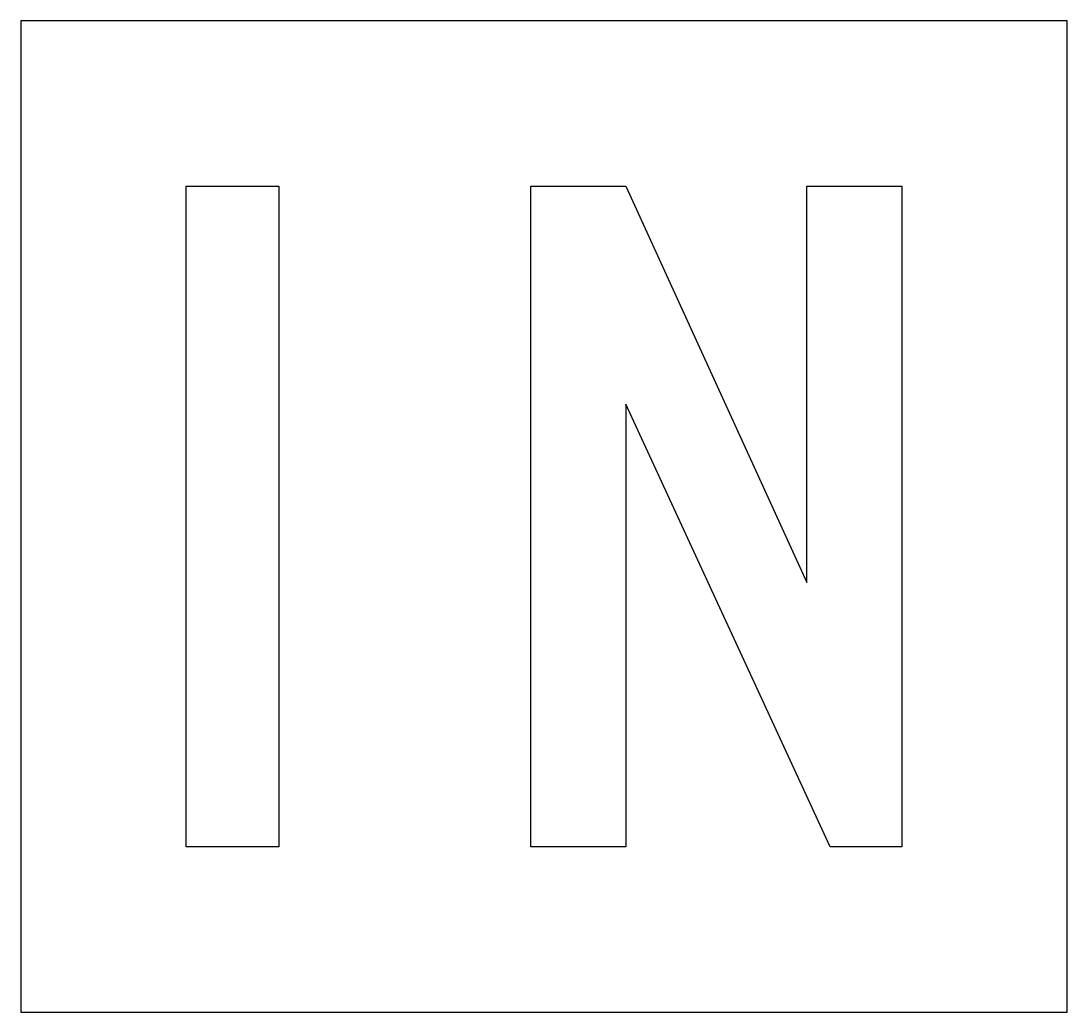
# Model space of a CAD drawing. Extents: x 0 to 19, y 0 to 18.
import ezdxf

# ---------------------------------------------------------------- set-up
doc = ezdxf.new("R2010")
doc.units = 0
doc.layers.add('CUT', color=7, linetype='Continuous')
doc.layers.add('OUTSIDE', color=1, linetype='Continuous')

msp = doc.modelspace()

# ---------------------------------------------------------------- linework, layer by layer
at = {"layer": 'CUT'}
for points in [[(3, 15), (4.6836, 15), (4.6836, 3), (3, 3)], [(10.9888, 11.0424), (10.9888, 3), (9.2632, 3), (9.2632, 15), (10.9888, 15), (14.2732, 7.8), (14.2732, 15), (16, 15), (16, 3), (14.6944, 3)]]:
    msp.add_lwpolyline(points, close=True, dxfattribs=at)
at = {"layer": 'OUTSIDE'}
msp.add_lwpolyline([(0, 0), (19, 0), (19, 18), (0, 18)], close=True, dxfattribs=at)

doc.saveas('drawing.dxf')
